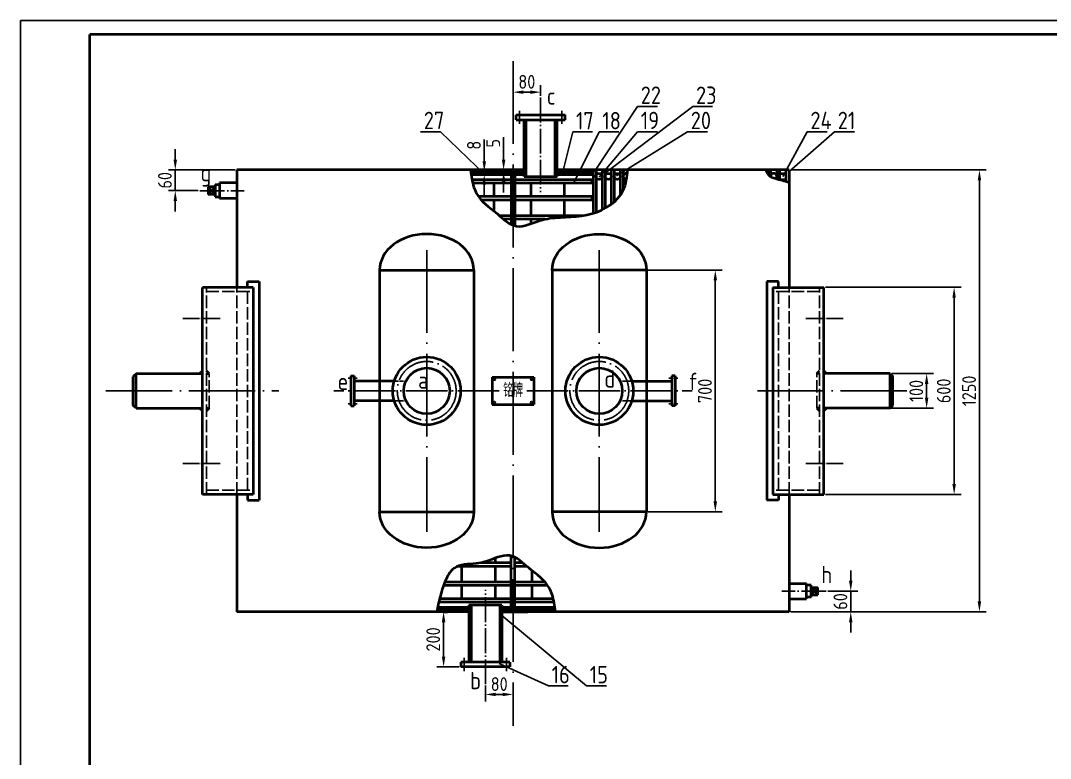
# Model space of a CAD drawing. Header units: millimetres. Extents: x 6220 to 53600, y -8031 to 13822.
# Drawn here: x 16441 to 19425, y 11685 to 13822 of the extents above; entities that cross this region are included whole.
import ezdxf

# ---------------------------------------------------------------- set-up
doc = ezdxf.new("R2010")
doc.units = ezdxf.units.MM
doc.linetypes.add('ACAD_ISO02W100', pattern=[15, 12, -3])
doc.linetypes.add('ACAD_ISO04W100', pattern=[30, 24, -3, 0, -3])
for name, color, linetype in [('2', 3, 'Continuous'), ('填充线', 2, 'Continuous'), ('标注线', 1, 'Continuous'), ('虚线', 3, 'ACAD_ISO02W100'), ('轴线', 5, 'ACAD_ISO04W100')]:
    doc.layers.add(name, color=color, linetype=linetype)
doc.layers.add('粗线', color=7, linetype='Continuous', lineweight=40)
doc.layers.add('轮廓线', color=7, linetype='Continuous', lineweight=40)
doc.styles.add('GB', font='gbenor.shx', dxfattribs={"bigfont": 'gbcbig.shx'})
doc.dimstyles.new('ISO-25', dxfattribs={"dimtxt": 40, "dimasz": 30, "dimexe": 20, "dimexo": 5, "dimgap": 10, "dimtad": 1, "dimtxsty": 'GB', "dimcen": 2.5, "dimadec": 0, "dimazin": 0, "dimtfac": 1, "dimtmove": 0, "dimatfit": 0, "dimfxl": 0, "dimarcsym": 0})

# ---------------------------------------------------------------- blocks, each defined once
blk = doc.blocks.new('*D192')
at = {"layer": 'Defpoints', "color": 0}
for p in [(17948, 13615.2), (17868, 13595.2), (17948, 13599.5)]:
    blk.add_point(p, dxfattribs=at)
at = {"layer": '标注线', "color": 0, "lineweight": -2}
for p, q in [((17868, 13600.2), (17868, 13635.2)), ((17948, 13604.5), (17948, 13635.2)), ((17898, 13615.2), (17918, 13615.2))]:
    blk.add_line(p, q, dxfattribs=at)
at = {"layer": '标注线', "color": 0}
for points in [[(17898, 13620.2), (17898, 13610.2), (17868, 13615.2)], [(17918, 13620.2), (17918, 13610.2), (17948, 13615.2)]]:
    blk.add_solid(points, dxfattribs=at)
at = {"layer": '标注线', "color": 0, "insert": (17908, 13645.2), "char_height": 40, "attachment_point": 5, "style": 'GB'}
blk.add_mtext('80', dxfattribs=at)
blk = doc.blocks.new('*D193')
at = {"layer": 'Defpoints', "color": 0}
for p in [(18960.1, 12799.9), (18960.1, 12699.9), (19066.2, 12699.9)]:
    blk.add_point(p, dxfattribs=at)
at = {"layer": '标注线', "color": 0, "lineweight": -2}
for p, q in [((18965.1, 12799.9), (19086.2, 12799.9)), ((19066.2, 12769.9), (19066.2, 12729.9)), ((18965.1, 12699.9), (19086.2, 12699.9))]:
    blk.add_line(p, q, dxfattribs=at)
at = {"layer": '标注线', "color": 0}
for points in [[(19061.2, 12769.9), (19071.2, 12769.9), (19066.2, 12799.9)], [(19061.2, 12729.9), (19071.2, 12729.9), (19066.2, 12699.9)]]:
    blk.add_solid(points, dxfattribs=at)
at = {"layer": '标注线', "color": 0, "insert": (19036.2, 12749.9), "char_height": 40, "attachment_point": 5, "rotation": 90, "style": 'GB'}
blk.add_mtext('100', dxfattribs=at)
blk = doc.blocks.new('*D194')
at = {"layer": 'Defpoints', "color": 0}
for p in [(18768, 13049.9), (18768, 12449.9), (19145.8, 12449.9)]:
    blk.add_point(p, dxfattribs=at)
at = {"layer": '标注线', "color": 0, "lineweight": -2}
for p, q in [((18773, 13049.9), (19165.8, 13049.9)), ((19145.8, 13019.9), (19145.8, 12479.9)), ((18773, 12449.9), (19165.8, 12449.9))]:
    blk.add_line(p, q, dxfattribs=at)
at = {"layer": '标注线', "color": 0}
for points in [[(19140.8, 13019.9), (19150.8, 13019.9), (19145.8, 13049.9)], [(19140.8, 12479.9), (19150.8, 12479.9), (19145.8, 12449.9)]]:
    blk.add_solid(points, dxfattribs=at)
at = {"layer": '标注线', "color": 0, "insert": (19115.8, 12749.9), "char_height": 40, "attachment_point": 5, "rotation": 90, "style": 'GB'}
blk.add_mtext('600', dxfattribs=at)
blk = doc.blocks.new('*D160')
at = {"layer": 'Defpoints', "color": 0}
for p in [(18667.6, 13389.9), (19219.1, 13389.9), (18667.6, 12109.9)]:
    blk.add_point(p, dxfattribs=at)
at = {"layer": '标注线', "color": 0, "lineweight": -2}
for p, q in [((18672.6, 13389.9), (19239.1, 13389.9)), ((19219.1, 12139.9), (19219.1, 13359.9)), ((18672.6, 12109.9), (19239.1, 12109.9))]:
    blk.add_line(p, q, dxfattribs=at)
at = {"layer": '标注线', "color": 0}
for points in [[(19214.1, 13359.9), (19224.1, 13359.9), (19219.1, 13389.9)], [(19214.1, 12139.9), (19224.1, 12139.9), (19219.1, 12109.9)]]:
    blk.add_solid(points, dxfattribs=at)
at = {"layer": '标注线', "color": 0, "insert": (19189.1, 12749.9), "char_height": 40, "attachment_point": 5, "rotation": 90, "style": 'GB'}
blk.add_mtext('1250', dxfattribs=at)
blk = doc.blocks.new('*D161')
at = {"layer": 'Defpoints', "color": 0}
for p in [(18775.4, 12169.9), (18846.4, 12169.9), (18668, 12109.9)]:
    blk.add_point(p, dxfattribs=at)
at = {"layer": '标注线', "color": 0, "lineweight": -2}
for p, q in [((18846.4, 12199.9), (18846.4, 12229.9)), ((18780.4, 12169.9), (18866.4, 12169.9)), ((18846.4, 12109.9), (18846.4, 12169.9)), ((18673, 12109.9), (18866.4, 12109.9)), ((18846.4, 12079.9), (18846.4, 12049.9))]:
    blk.add_line(p, q, dxfattribs=at)
at = {"layer": '标注线', "color": 0}
for points in [[(18841.4, 12199.9), (18851.4, 12199.9), (18846.4, 12169.9)], [(18841.4, 12079.9), (18851.4, 12079.9), (18846.4, 12109.9)]]:
    blk.add_solid(points, dxfattribs=at)
at = {"layer": '标注线', "color": 0, "insert": (18816.4, 12139.9), "char_height": 40, "attachment_point": 5, "rotation": 90, "style": 'GB'}
blk.add_mtext('60', dxfattribs=at)
blk = doc.blocks.new('*D195')
at = {"layer": 'Defpoints', "color": 0}
for p in [(17667.9, 12109.9), (17666.9, 11950.4), (17717.2, 11950.4)]:
    blk.add_point(p, dxfattribs=at)
at = {"layer": '标注线', "color": 0, "lineweight": -2}
for p, q in [((17662.9, 12109.9), (17646.9, 12109.9)), ((17666.9, 12079.9), (17666.9, 11980.4)), ((17712.2, 11950.4), (17646.9, 11950.4))]:
    blk.add_line(p, q, dxfattribs=at)
at = {"layer": '标注线', "color": 0}
for points in [[(17661.9, 12079.9), (17671.9, 12079.9), (17666.9, 12109.9)], [(17661.9, 11980.4), (17671.9, 11980.4), (17666.9, 11950.4)]]:
    blk.add_solid(points, dxfattribs=at)
at = {"layer": '标注线', "color": 0, "insert": (17636.9, 12030.1), "char_height": 40, "attachment_point": 5, "rotation": 90, "style": 'GB'}
blk.add_mtext('200', dxfattribs=at)
blk = doc.blocks.new('*D196')
at = {"layer": 'Defpoints', "color": 0}
for p in [(18254.5, 13099.9), (18254.5, 12399.9), (18454, 12399.9)]:
    blk.add_point(p, dxfattribs=at)
at = {"layer": '标注线', "color": 0, "lineweight": -2}
for p, q in [((18259.5, 13099.9), (18474, 13099.9)), ((18454, 13069.9), (18454, 12429.9)), ((18259.5, 12399.9), (18474, 12399.9))]:
    blk.add_line(p, q, dxfattribs=at)
at = {"layer": '标注线', "color": 0}
for points in [[(18449, 13069.9), (18459, 13069.9), (18454, 13099.9)], [(18449, 12429.9), (18459, 12429.9), (18454, 12399.9)]]:
    blk.add_solid(points, dxfattribs=at)
at = {"layer": '标注线', "color": 0, "insert": (18424, 12749.9), "char_height": 40, "attachment_point": 5, "rotation": 90, "style": 'GB'}
blk.add_mtext('700', dxfattribs=at)
blk = doc.blocks.new('*D162')
at = {"layer": 'Defpoints', "color": 0}
for p in [(17788, 11901.3), (17868, 11901.3), (17868, 11870.6)]:
    blk.add_point(p, dxfattribs=at)
at = {"layer": '标注线', "color": 0, "lineweight": -2}
for p, q in [((17788, 11896.3), (17788, 11850.6)), ((17868, 11896.3), (17868, 11850.6)), ((17818, 11870.6), (17838, 11870.6))]:
    blk.add_line(p, q, dxfattribs=at)
at = {"layer": '标注线', "color": 0}
for points in [[(17818, 11875.6), (17818, 11865.6), (17788, 11870.6)], [(17838, 11875.6), (17838, 11865.6), (17868, 11870.6)]]:
    blk.add_solid(points, dxfattribs=at)
at = {"layer": '标注线', "color": 0, "insert": (17828, 11900.6), "char_height": 40, "attachment_point": 5, "style": 'GB'}
blk.add_mtext('80', dxfattribs=at)
blk = doc.blocks.new('*D172')
at = {"layer": 'Defpoints', "color": 0}
for p in [(17800.9, 13389.9), (17800.9, 13384.9), (17840.7, 13389.9)]:
    blk.add_point(p, dxfattribs=at)
at = {"layer": '标注线', "color": 0, "lineweight": -2}
for p, q in [((17840.7, 13419.9), (17840.7, 13484.6)), ((17805.9, 13389.9), (17860.7, 13389.9)), ((17805.9, 13384.9), (17860.7, 13384.9)), ((17840.7, 13384.9), (17840.7, 13389.9)), ((17840.7, 13354.9), (17840.7, 13324.9))]:
    blk.add_line(p, q, dxfattribs=at)
at = {"layer": '标注线', "color": 0}
for points in [[(17835.7, 13419.9), (17845.7, 13419.9), (17840.7, 13389.9)], [(17835.7, 13354.9), (17845.7, 13354.9), (17840.7, 13384.9)]]:
    blk.add_solid(points, dxfattribs=at)
at = {"layer": '标注线', "color": 0, "insert": (17810.7, 13467.2), "char_height": 40, "attachment_point": 5, "rotation": 90, "style": 'GB'}
blk.add_mtext('5', dxfattribs=at)
blk = doc.blocks.new('*D230')
at = {"layer": 'Defpoints', "color": 0}
for p in [(17738.7, 13384.9), (17746.5, 13376.9), (17784.7, 13376.9)]:
    blk.add_point(p, dxfattribs=at)
at = {"layer": '标注线', "color": 0, "lineweight": -2}
for p, q in [((17784.7, 13414.9), (17784.7, 13478.2)), ((17743.7, 13384.9), (17804.7, 13384.9)), ((17751.5, 13376.9), (17804.7, 13376.9)), ((17784.7, 13376.9), (17784.7, 13384.9)), ((17784.7, 13346.9), (17784.7, 13316.9))]:
    blk.add_line(p, q, dxfattribs=at)
at = {"layer": '标注线', "color": 0}
for points in [[(17779.7, 13414.9), (17789.7, 13414.9), (17784.7, 13384.9)], [(17779.7, 13346.9), (17789.7, 13346.9), (17784.7, 13376.9)]]:
    blk.add_solid(points, dxfattribs=at)
at = {"layer": '标注线', "color": 0, "insert": (17754.7, 13461.5), "char_height": 40, "attachment_point": 5, "rotation": 90, "style": 'GB'}
blk.add_mtext('8', dxfattribs=at)
blk = doc.blocks.new('*D178')
at = {"layer": 'Defpoints', "color": 0}
for p in [(17068, 13389.9), (16889.6, 13329.9), (16960.6, 13329.9)]:
    blk.add_point(p, dxfattribs=at)
at = {"layer": '标注线', "color": 0, "lineweight": -2}
for p, q in [((16889.6, 13419.9), (16889.6, 13449.9)), ((17063, 13389.9), (16869.6, 13389.9)), ((16889.6, 13389.9), (16889.6, 13329.9)), ((16955.6, 13329.9), (16869.6, 13329.9)), ((16889.6, 13299.9), (16889.6, 13269.9))]:
    blk.add_line(p, q, dxfattribs=at)
at = {"layer": '标注线', "color": 0}
for points in [[(16884.6, 13419.9), (16894.6, 13419.9), (16889.6, 13389.9)], [(16884.6, 13299.9), (16894.6, 13299.9), (16889.6, 13329.9)]]:
    blk.add_solid(points, dxfattribs=at)
at = {"layer": '标注线', "color": 0, "insert": (16859.6, 13359.9), "char_height": 40, "attachment_point": 5, "rotation": 90, "style": 'GB'}
blk.add_mtext('60', dxfattribs=at)

msp = doc.modelspace()

# ---------------------------------------------------------------- hatches: boundary and pattern name
at = {"layer": '粗线'}
for points in [[(16967.981, 12807.743), (16960.126, 12799.867), (16967.981, 12799.867)], [(16979.981, 12807.743), (16987.835, 12799.867), (16979.981, 12799.867)], [(18755.981, 12807.743), (18748.126, 12799.867), (18755.981, 12799.867)], [(18767.981, 12807.743), (18775.835, 12799.867), (18767.981, 12799.867)], [(16967.981, 12691.991), (16960.126, 12699.867), (16967.981, 12699.867)], [(16979.981, 12691.991), (16987.835, 12699.867), (16979.981, 12699.867)], [(18755.981, 12691.991), (18748.126, 12699.867), (18755.981, 12699.867)], [(18767.981, 12691.991), (18775.835, 12699.867), (18767.981, 12699.867)]]:
    msp.add_hatch(color=0, dxfattribs=at).paths.add_polyline_path(points)

# ---------------------------------------------------------------- linework, layer by layer
at = {"layer": '2', "color": 0}
for q in [(16441.496, 9070.498), (23161.496, 13822.498)]:
    msp.add_line((16441.496, 13822.498), q, dxfattribs=at)
at = {"layer": '填充线', "color": 0}
msp.add_line((17862.981, 12109.867), (17872.981, 12109.867), dxfattribs=at)
at = {"layer": '标注线', "color": 0}
for p, q in [((18104.305, 13385.194), (18228.992, 13573.924)), ((18388.625, 13573.675), (18132.186, 13378.952)), ((18228.584, 13573.918), (18286.285, 13573.918)), ((18388.625, 13573.675), (18446.326, 13573.675)), ((17600.008, 13500.739), (17657.709, 13500.739)), ((17657.709, 13500.739), (17788.47, 13374.867)), ((18040.91, 13500.043), (18011.594, 13380.747)), ((18040.91, 13500.043), (18098.611, 13500.043)), ((18117.221, 13500.043), (18045.348, 13354.797)), ((18228.584, 13500.739), (18117.142, 13369.311)), ((18117.221, 13500.043), (18174.922, 13500.043)), ((18373.353, 13500.739), (18167.805, 13373.067)), ((18228.584, 13500.739), (18286.285, 13500.739)), ((18373.353, 13500.739), (18431.054, 13500.739)), ((18720.047, 13500.739), (18649.154, 13370.609)), ((18799.243, 13500.739), (18668.331, 13384.919)), ((18720.047, 13500.739), (18777.747, 13500.739)), ((18799.243, 13500.739), (18856.944, 13500.739)), ((18080.686, 11895.584), (17835.861, 12099.525)), ((17970.448, 11895.584), (17827.611, 11959.867)), ((17970.448, 11895.584), (18028.149, 11895.584)), ((18080.686, 11895.584), (18138.387, 11895.584))]:
    msp.add_line(p, q, dxfattribs=at)
for centre in [(17814.293, 12783.359), (17921.668, 12783.359), (17814.293, 12716.44), (17921.668, 12716.44)]:
    msp.add_circle(centre, 2.735, dxfattribs=at)
at = {"layer": '粗线', "color": 0}
for p, q in [((17877.193, 13549.365), (18018.768, 13549.365)), ((17877.193, 13535.269), (17877.193, 13549.365)), ((18018.768, 13535.269), (18018.768, 13549.365)), ((17877.193, 13535.269), (18018.768, 13535.269)), ((17900.101, 13370.432), (17900.101, 13535.269)), ((17906.351, 13370.432), (17906.351, 13535.269)), ((17989.611, 13370.432), (17989.611, 13535.269)), ((17995.861, 13370.432), (17995.861, 13535.269)), ((17900.101, 13389.867), (17067.981, 13389.867)), ((17067.981, 13389.867), (17067.981, 13049.867)), ((17900.101, 13389.867), (17067.981, 13389.867)), ((17745.31, 13384.867), (17862.981, 13384.867)), ((17746.459, 13376.867), (17862.981, 13376.867)), ((17862.981, 13389.867), (17862.981, 13231.908)), ((17872.981, 13389.867), (17872.981, 13228.04)), ((17872.981, 13384.867), (17900.101, 13384.867)), ((17872.981, 13376.867), (17900.101, 13376.867)), ((17900.101, 13370.432), (17995.861, 13370.432)), ((18667.981, 13389.867), (17995.861, 13389.867)), ((18667.981, 13389.867), (17995.861, 13389.867)), ((17995.861, 13384.867), (18100.256, 13384.867)), ((17995.861, 13376.867), (18100.256, 13376.867)), ((18100.256, 13389.867), (18100.256, 13263.845)), ((18108.595, 13389.867), (18108.595, 13267.144)), ((18126.448, 13389.867), (18126.448, 13274.736)), ((18134.787, 13389.867), (18134.787, 13279.109)), ((18152.64, 13389.867), (18152.64, 13290.713)), ((18160.98, 13389.867), (18160.98, 13297.509)), ((18178.833, 13389.867), (18178.833, 13317.146)), ((18187.172, 13389.867), (18187.172, 13331.288)), ((18605.728, 13389.867), (18605.728, 13379.592)), ((18614.067, 13389.867), (18614.067, 13369.987)), ((18631.958, 13389.867), (18631.958, 13363.149)), ((18640.297, 13389.867), (18640.297, 13360.638)), ((18640.297, 13380.071), (18658.223, 13380.071)), ((18658.223, 13389.867), (18658.223, 13356.057)), ((18667.981, 13389.867), (18667.981, 13049.867)), ((16984.664, 13340.867), (16984.664, 13318.867)), ((17004.664, 13340.867), (16984.664, 13340.867)), ((16984.664, 13318.867), (17004.664, 13340.867)), ((16984.664, 13340.867), (17004.664, 13318.867)), ((17004.664, 13347.367), (17017.664, 13347.367)), ((17004.664, 13347.367), (17004.664, 13312.367)), ((17004.664, 13346.367), (17004.664, 13313.367)), ((17067.981, 13352.367), (17017.664, 13352.367)), ((17017.664, 13352.367), (17017.664, 13307.367)), ((17017.664, 13347.367), (17017.664, 13312.367)), ((17017.664, 13347.367), (17017.664, 13312.367)), ((17862.981, 13361.334), (17749.108, 13361.334)), ((17862.981, 13351.334), (17751.33, 13351.334)), ((17812.291, 13351.334), (17812.291, 13312.675)), ((18096.529, 13361.334), (17872.981, 13361.334)), ((18096.529, 13351.334), (17872.981, 13351.334)), ((17919.199, 13351.334), (17919.199, 13312.675)), ((18016.191, 13351.334), (18016.191, 13312.675)), ((18096.529, 13361.334), (18096.529, 13351.334)), ((18640.297, 13362.129), (18658.223, 13362.129)), ((17004.664, 13318.867), (16984.664, 13318.867)), ((17004.664, 13312.367), (17017.664, 13312.367)), ((17067.981, 13307.367), (17017.664, 13307.367)), ((17862.981, 13312.675), (17768.062, 13312.675)), ((18096.529, 13312.675), (17872.981, 13312.675)), ((18096.529, 13312.675), (18096.529, 13302.675)), ((17862.981, 13302.675), (17776.172, 13302.675)), ((17812.291, 13302.675), (17812.291, 13270.982)), ((18096.529, 13302.675), (17872.981, 13302.675)), ((17919.199, 13302.675), (17919.199, 13257.25)), ((18016.191, 13302.675), (18016.191, 13254.546)), ((17862.981, 13257.25), (17828.728, 13257.25)), ((17862.981, 13247.25), (17840.487, 13247.25)), ((18068.198, 13257.25), (17872.981, 13257.25)), ((17959.764, 13247.25), (17872.981, 13247.25)), ((17919.199, 13247.25), (17919.199, 13234.396)), ((17481.481, 13099.867), (17754.481, 13099.867)), ((17481.481, 13099.867), (17481.481, 12399.867)), ((17754.481, 13099.867), (17754.481, 12399.867)), ((18254.481, 13099.867), (17981.481, 13099.867)), ((17981.481, 13099.867), (17981.481, 12399.867)), ((18254.481, 13099.867), (18254.481, 12399.867)), ((16967.981, 12449.867), (16967.981, 13049.867)), ((17115.584, 13049.867), (16967.981, 13049.867)), ((17098.477, 13049.867), (17098.477, 13066.309)), ((17098.477, 13066.309), (17132.692, 13066.309)), ((17115.584, 13049.867), (17115.584, 12449.867)), ((17132.692, 13066.309), (17132.692, 12433.426)), ((18603.269, 13066.309), (18603.269, 12433.426)), ((18637.484, 13066.309), (18603.269, 13066.309)), ((18620.377, 13049.867), (18767.981, 13049.867)), ((18620.377, 13049.867), (18620.377, 12449.867)), ((18637.484, 13049.867), (18637.484, 13066.309)), ((18767.981, 12449.867), (18767.981, 13049.867)), ((16775.83, 12799.769), (16767.981, 12791.919)), ((16775.83, 12799.867), (16967.981, 12799.867)), ((16775.83, 12799.867), (16967.981, 12799.867)), ((16775.83, 12799.867), (16967.981, 12799.867)), ((16775.83, 12699.867), (16775.83, 12799.867)), ((16960.126, 12799.867), (16967.981, 12807.743)), ((16987.835, 12799.867), (16979.981, 12807.743)), ((16979.981, 12799.867), (16987.835, 12799.867)), ((16979.981, 12799.867), (16987.835, 12799.867)), ((16979.981, 12799.867), (16987.835, 12799.867)), ((18748.126, 12799.867), (18755.981, 12807.743)), ((18755.981, 12799.867), (18748.126, 12799.867)), ((18755.981, 12799.867), (18748.126, 12799.867)), ((18755.981, 12799.867), (18748.126, 12799.867)), ((18775.835, 12799.867), (18767.981, 12807.743)), ((18960.131, 12799.867), (18767.981, 12799.867)), ((18960.131, 12799.867), (18767.981, 12799.867)), ((18960.131, 12799.867), (18767.981, 12799.867)), ((18960.131, 12699.867), (18960.131, 12799.867)), ((18960.131, 12799.769), (18967.981, 12791.919)), ((16767.981, 12707.618), (16767.981, 12791.919)), ((17398.109, 12793.158), (17398.109, 12706.576)), ((17398.109, 12793.158), (17407.897, 12793.158)), ((17407.897, 12793.158), (17407.897, 12706.576)), ((17523.886, 12778.367), (17407.897, 12778.367)), ((17807.711, 12789.427), (17928.25, 12789.427)), ((17807.711, 12789.427), (17807.711, 12710.372)), ((17928.25, 12789.427), (17928.25, 12710.372)), ((18212.076, 12778.367), (18328.064, 12778.367)), ((18328.064, 12793.158), (18328.064, 12706.576)), ((18337.852, 12793.158), (18328.064, 12793.158)), ((18337.852, 12793.158), (18337.852, 12706.576)), ((18967.981, 12707.618), (18967.981, 12791.919)), ((17523.886, 12721.367), (17407.897, 12721.367)), ((17807.711, 12710.372), (17928.25, 12710.372)), ((18212.076, 12721.367), (18328.064, 12721.367)), ((16775.83, 12699.769), (16767.981, 12707.618)), ((16775.83, 12699.867), (16967.981, 12699.867)), ((16899.092, 12699.867), (16967.981, 12699.867)), ((16899.092, 12699.867), (16967.981, 12699.867)), ((16960.126, 12699.867), (16967.981, 12691.991)), ((16979.981, 12699.867), (16987.835, 12699.867)), ((16979.981, 12699.867), (16987.835, 12699.867)), ((16979.981, 12699.867), (16987.835, 12699.867)), ((16987.835, 12699.867), (16979.981, 12691.991)), ((17398.109, 12706.576), (17407.897, 12706.576)), ((18337.852, 12706.576), (18328.064, 12706.576)), ((18755.981, 12699.867), (18748.126, 12699.867)), ((18755.981, 12699.867), (18748.126, 12699.867)), ((18755.981, 12699.867), (18748.126, 12699.867)), ((18748.126, 12699.867), (18755.981, 12691.991)), ((18836.869, 12699.867), (18767.981, 12699.867)), ((18836.869, 12699.867), (18767.981, 12699.867)), ((18960.131, 12699.867), (18767.981, 12699.867)), ((18775.835, 12699.867), (18767.981, 12691.991)), ((18960.131, 12699.769), (18967.981, 12707.618)), ((17115.584, 12449.867), (16967.981, 12449.867)), ((17067.981, 12449.867), (17067.981, 12109.867)), ((17098.477, 12449.867), (17098.477, 12433.426)), ((18620.377, 12449.867), (18767.981, 12449.867)), ((18637.484, 12449.867), (18637.484, 12433.426)), ((18667.981, 12449.867), (18667.981, 12109.867)), ((17098.477, 12433.426), (17132.692, 12433.426)), ((18637.484, 12433.426), (18603.269, 12433.426)), ((17481.481, 12399.867), (17754.481, 12399.867)), ((18254.481, 12399.867), (17981.481, 12399.867)), ((17816.762, 12252.485), (17816.762, 12265.338)), ((17862.981, 12109.867), (17862.981, 12271.694)), ((17872.981, 12109.867), (17872.981, 12267.827)), ((17709.074, 12242.485), (17862.981, 12242.485)), ((17719.771, 12197.059), (17719.771, 12245.188)), ((17776.197, 12252.485), (17862.981, 12252.485)), ((17816.762, 12197.059), (17816.762, 12242.485)), ((17872.981, 12252.485), (17895.474, 12252.485)), ((17872.981, 12242.485), (17907.233, 12242.485)), ((17923.671, 12197.059), (17923.671, 12228.752)), ((17666.823, 12187.059), (17862.981, 12187.059)), ((17670.701, 12197.059), (17862.981, 12197.059)), ((17719.771, 12148.4), (17719.771, 12187.059)), ((17816.762, 12148.4), (17816.762, 12187.059)), ((17872.981, 12197.059), (17959.789, 12197.059)), ((17872.981, 12187.059), (17967.899, 12187.059)), ((17923.671, 12148.4), (17923.671, 12187.059)), ((18667.981, 12192.367), (18718.297, 12192.367)), ((18718.297, 12147.367), (18718.297, 12192.367)), ((18718.297, 12152.367), (18718.297, 12187.367)), ((18731.297, 12187.367), (18718.297, 12187.367)), ((18718.297, 12152.367), (18718.297, 12187.367)), ((18731.297, 12152.367), (18731.297, 12187.367)), ((18731.297, 12153.367), (18731.297, 12186.367)), ((18731.297, 12180.867), (18751.297, 12180.867)), ((18751.297, 12180.867), (18731.297, 12158.867)), ((18751.297, 12158.867), (18731.297, 12180.867)), ((18751.297, 12158.867), (18751.297, 12180.867)), ((17655.259, 12148.4), (17862.981, 12148.4)), ((17872.981, 12148.4), (17984.631, 12148.4)), ((18667.981, 12147.367), (18718.297, 12147.367)), ((18731.297, 12152.367), (18718.297, 12152.367)), ((18731.297, 12158.867), (18751.297, 12158.867)), ((17740.101, 12114.867), (17647.876, 12114.867)), ((17740.101, 12114.867), (17647.876, 12114.867)), ((17740.101, 12122.867), (17649.532, 12122.867)), ((17740.101, 12122.867), (17649.532, 12122.867)), ((17652.903, 12138.4), (17862.981, 12138.4)), ((17740.101, 12129.303), (17740.101, 11964.465)), ((17835.861, 12129.303), (17740.101, 12129.303)), ((17746.351, 12129.303), (17746.351, 11964.465)), ((17829.611, 12129.303), (17829.611, 11964.465)), ((17835.861, 12129.303), (17835.861, 11964.465)), ((17862.981, 12122.867), (17835.861, 12122.867)), ((17862.981, 12114.867), (17835.861, 12114.867)), ((17872.981, 12138.4), (17986.853, 12138.4)), ((17989.502, 12122.867), (17872.981, 12122.867)), ((17990.651, 12114.867), (17872.981, 12114.867)), ((17740.101, 12109.867), (17067.981, 12109.867)), ((17667.939, 12109.867), (17677.861, 12109.867)), ((18667.981, 12109.867), (17835.861, 12109.867)), ((17835.861, 12109.867), (17910.651, 12109.867)), ((17858.768, 11964.465), (17717.193, 11964.465)), ((17717.193, 11964.465), (17717.193, 11950.37)), ((17858.768, 11964.465), (17858.768, 11950.37)), ((17858.768, 11950.37), (17717.193, 11950.37))]:
    msp.add_line(p, q, dxfattribs=at)
for centre, radius in [((18117.558, 13371.1), 8.971), ((18143.75, 13371.1), 8.971), ((18169.943, 13371.1), 8.971), ((17617.981, 12749.867), 98.316), ((18117.981, 12749.867), 98.316), ((17617.981, 12749.867), 66.5), ((18117.981, 12749.867), 66.5)]:
    msp.add_circle(centre, radius, dxfattribs=at)
for centre, start, end in [((18196.135, 13371.1), 69.939787, 272.730105), ((18623.068, 13371.1), 309.002796, 187.492511)]:
    msp.add_arc(centre, 8.971, start, end, dxfattribs=at)
for centre, major_axis in [((17617.981, 13099.867), (136.5, 0)), ((18117.981, 12399.867), (-136.5, 0))]:
    msp.add_ellipse(centre, major_axis=major_axis, ratio=0.76526757, start_param=0, end_param=3.14159265, dxfattribs=at)
at = {"layer": '粗线', "color": 0, "extrusion": (0, 0, -1)}
for centre, major_axis in [((18117.981, 13099.867), (-136.5, 0)), ((17617.981, 12399.867), (136.5, 0))]:
    msp.add_ellipse(centre, major_axis=major_axis, ratio=0.76526757, start_param=0, end_param=3.14159265, dxfattribs=at)
at = {"layer": '粗线', "color": 0}
for points in [[(17744.62, 13389.867), (17754.779, 13339.442), (17762.398, 13321.675), (17821.657, 13263.296), (17878.377, 13226.915), (17946.102, 13243.836), (17974.885, 13249.759), (18096.79, 13263.296), (18187.172, 13331.288), (18200.48, 13389.867)], [(18667.981, 13353.528), (18626.871, 13364.687), (18614.067, 13369.987), (18600.606, 13389.867)], [(17991.341, 12109.867), (17981.182, 12160.292), (17973.563, 12178.06), (17914.304, 12236.439), (17857.584, 12272.82), (17789.859, 12255.898), (17761.076, 12249.976), (17697.209, 12236.439), (17670.701, 12197.059), (17646.852, 12109.867)]]:
    msp.add_spline(points, degree=3, dxfattribs=at)
at = {"layer": '虚线', "color": 0, "ltscale": 3}
for p, q in [((16979.981, 12449.867), (16979.981, 13049.867)), ((16979.981, 13037.867), (17115.584, 13037.867)), ((17067.981, 12449.867), (17067.981, 13049.867)), ((17098.477, 13037.867), (17098.477, 12461.867)), ((18755.981, 13037.867), (18620.377, 13037.867)), ((18637.484, 13037.867), (18637.484, 12461.867)), ((18667.981, 12449.867), (18667.981, 13049.867)), ((18755.981, 12449.867), (18755.981, 13049.867)), ((16987.835, 12699.867), (16987.835, 12799.867)), ((18748.126, 12699.867), (18748.126, 12799.867)), ((16979.981, 12461.867), (17115.584, 12461.867)), ((18755.981, 12461.867), (18620.377, 12461.867))]:
    msp.add_line(p, q, dxfattribs=at)
at = {"layer": '虚线', "color": 0}
for p, q in [((17523.886, 12778.367), (17557.897, 12778.367)), ((18212.076, 12778.367), (18178.064, 12778.367)), ((17523.886, 12721.367), (17557.897, 12721.367)), ((18212.076, 12721.367), (18178.064, 12721.367))]:
    msp.add_line(p, q, dxfattribs=at)
at = {"layer": '轮廓线', "color": 0}
for p in [(23121.496, 13782.498), (16642.388, 9110.498)]:
    msp.add_line(p, (16642.388, 13782.498), dxfattribs=at)
at = {"layer": '轴线', "color": 0, "ltscale": 10}
for p, q in [((17867.981, 13705.438), (17867.981, 11779.949)), ((17617.981, 13157.661), (17617.981, 12342.073)), ((18117.981, 13157.661), (18117.981, 12342.073))]:
    msp.add_line(p, q, dxfattribs=at)
at = {"layer": '轴线', "color": 0, "ltscale": 3}
for p, q in [((17947.981, 13599.496), (17947.981, 13325.696)), ((16960.563, 13329.867), (17089.171, 13329.867)), ((17787.981, 11900.238), (17787.981, 12174.038)), ((18775.398, 12169.867), (18646.79, 12169.867))]:
    msp.add_line(p, q, dxfattribs=at)
at = {"layer": '轴线', "color": 0}
for p, q in [((17886.625, 13523.213), (17886.625, 13561.452)), ((18009.336, 13523.213), (18009.336, 13561.452)), ((17726.625, 11976.521), (17726.625, 11938.282)), ((17849.336, 11976.521), (17849.336, 11938.282))]:
    msp.add_line(p, q, dxfattribs=at)
at = {"layer": '轴线', "color": 0, "ltscale": 2}
for p, q in [((16911.863, 12959.867), (17024.098, 12959.867)), ((16911.863, 12959.867), (17024.098, 12959.867)), ((18824.098, 12959.867), (18711.863, 12959.867)), ((18824.098, 12959.867), (18711.863, 12959.867)), ((16911.863, 12539.867), (17024.098, 12539.867)), ((16911.863, 12539.867), (17024.098, 12539.867)), ((18824.098, 12539.867), (18711.863, 12539.867)), ((18824.098, 12539.867), (18711.863, 12539.867))]:
    msp.add_line(p, q, dxfattribs=at)
at = {"layer": '轴线', "color": 0, "ltscale": 0.5}
for p, q in [((17390.443, 12787.091), (17416.155, 12787.091)), ((18345.518, 12787.091), (18319.806, 12787.091)), ((17390.443, 12712.644), (17416.155, 12712.644)), ((18345.518, 12712.644), (18319.806, 12712.644))]:
    msp.add_line(p, q, dxfattribs=at)
at = {"layer": '轴线', "color": 0, "ltscale": 8}
for p, q in [((16688.805, 12749.867), (17189.96, 12749.867)), ((16688.805, 12749.867), (17189.96, 12749.867)), ((16688.805, 12749.867), (17189.96, 12749.867)), ((19008.71, 12749.867), (18553.659, 12749.867)), ((19008.71, 12749.867), (18553.659, 12749.867)), ((19008.71, 12749.867), (18553.659, 12749.867))]:
    msp.add_line(p, q, dxfattribs=at)
at = {"layer": '轴线', "color": 0, "ltscale": 5}
for p, q in [((17827.801, 12749.867), (17348.696, 12749.867)), ((17908.16, 12749.867), (18387.265, 12749.867))]:
    msp.add_line(p, q, dxfattribs=at)
for centre in [(17617.981, 12749.867), (18117.981, 12749.867)]:
    msp.add_circle(centre, 85.216, dxfattribs=at)

# ---------------------------------------------------------------- texts
at = {"layer": '标注线', "color": 0, "attachment_point": 1, "style": 'GB'}
for s, insert, char_height, width in [('c', (17965.749, 13628.97), 50, 21.78889), ('22', (18238.031, 13631.683), 50.4, 156.88), ('23', (18398.072, 13631.44), 50.4, 156.88), ('27', (17609.455, 13558.504), 50.4, 156.88), ('17', (18050.356, 13557.808), 50.4, 156.88), ('18', (18126.668, 13557.808), 50.4, 156.88), ('19', (18238.031, 13558.504), 50.4, 156.88), ('20', (18382.8, 13558.504), 50.4, 156.88), ('24', (18729.493, 13558.504), 50.4, 156.88), ('21', (18808.69, 13558.504), 50.4, 156.88), ('g', (16962.575, 13406.938), 50, 21.78889), ('d', (18132.477, 12809.387), 50, 21.78889), ('f', (18376.25, 12802.536), 50, 21.78889), ('e', (17359.711, 12802.536), 50, 21.78889), ('a', (17592.902, 12806.116), 50, 21.78889), ('铭牌', (17839.565, 12772.251), 40, 114.2891), ('h', (18761.133, 12242.734), 50, 21.78889), ('b', (17743.669, 11935.716), 50, 21.78889), ('16', (17979.895, 11953.349), 50.4, 156.88), ('15', (18090.133, 11953.349), 50.4, 156.88)]:
    msp.add_mtext(s, dxfattribs=dict(at, insert=insert, char_height=char_height, width=width))

# ---------------------------------------------------------------- dimensions: what is measured, and where the dimension line sits
at = {"layer": '标注线', "color": 0}
for base, p1, p2, picture, middle in [((17947.981, 13615.225), (17867.981, 13595.225), (17947.981, 13599.496), '*D192', (17907.981, 13615.225)), ((17867.981, 11870.627), (17787.981, 11901.261), (17867.981, 11901.261), '*D162', (17827.981, 11870.627))]:
    dim = msp.add_linear_dim(base=base, p1=p1, p2=p2, dimstyle='ISO-25', dxfattribs=at)
    dim.commit()
    dim.dimension.update_dxf_attribs({"geometry": picture, "text_midpoint": middle, "dimtype": 160})
for base, p1, p2, picture, middle in [((17840.714, 13389.867), (17800.858, 13384.867), (17800.858, 13389.867), '*D172', (17810.714, 13467.224)), ((18453.988, 12399.867), (18254.481, 13099.867), (18254.481, 12399.867), '*D196', (18423.988, 12749.867)), ((19145.83, 12449.867), (18767.981, 13049.867), (18767.981, 12449.867), '*D194', (19115.83, 12749.867)), ((19066.211, 12699.867), (18960.131, 12799.867), (18960.131, 12699.867), '*D193', (19036.211, 12749.867))]:
    dim = msp.add_linear_dim(base=base, p1=p1, p2=p2, angle=90, dimstyle='ISO-25', dxfattribs=at)
    dim.commit()
    dim.dimension.update_dxf_attribs({"geometry": picture, "text_midpoint": middle})
for base, p1, p2, angle, picture, middle in [((17784.744, 13376.867), (17738.735, 13384.867), (17746.459, 13376.867), 90, '*D230', (17784.744, 13461.534)), ((16889.578, 13329.867), (17067.981, 13389.867), (16960.563, 13329.867), 90, '*D178', (16889.578, 13359.867)), ((18846.383, 12169.867), (18667.981, 12109.867), (18775.398, 12169.867), 270, '*D161', (18846.383, 12139.867))]:
    dim = msp.add_linear_dim(base=base, p1=p1, p2=p2, angle=angle, dimstyle='ISO-25', dxfattribs=at)
    dim.commit()
    dim.dimension.update_dxf_attribs({"geometry": picture, "text_midpoint": middle, "dimtype": 160})
for base, p1, p2, text, picture, middle in [((19219.08, 13389.867), (18667.598, 12109.867), (18667.598, 13389.867), '1250', '*D160', (19189.08, 12749.867)), ((17666.852, 11950.37), (17667.939, 12109.867), (17717.193, 11950.37), '200', '*D195', (17636.852, 12030.118))]:
    dim = msp.add_linear_dim(base=base, p1=p1, p2=p2, angle=90, text=text, dimstyle='ISO-25', dxfattribs=at)
    dim.commit()
    dim.dimension.update_dxf_attribs({"geometry": picture, "text_midpoint": middle})

doc.saveas('drawing.dxf')
